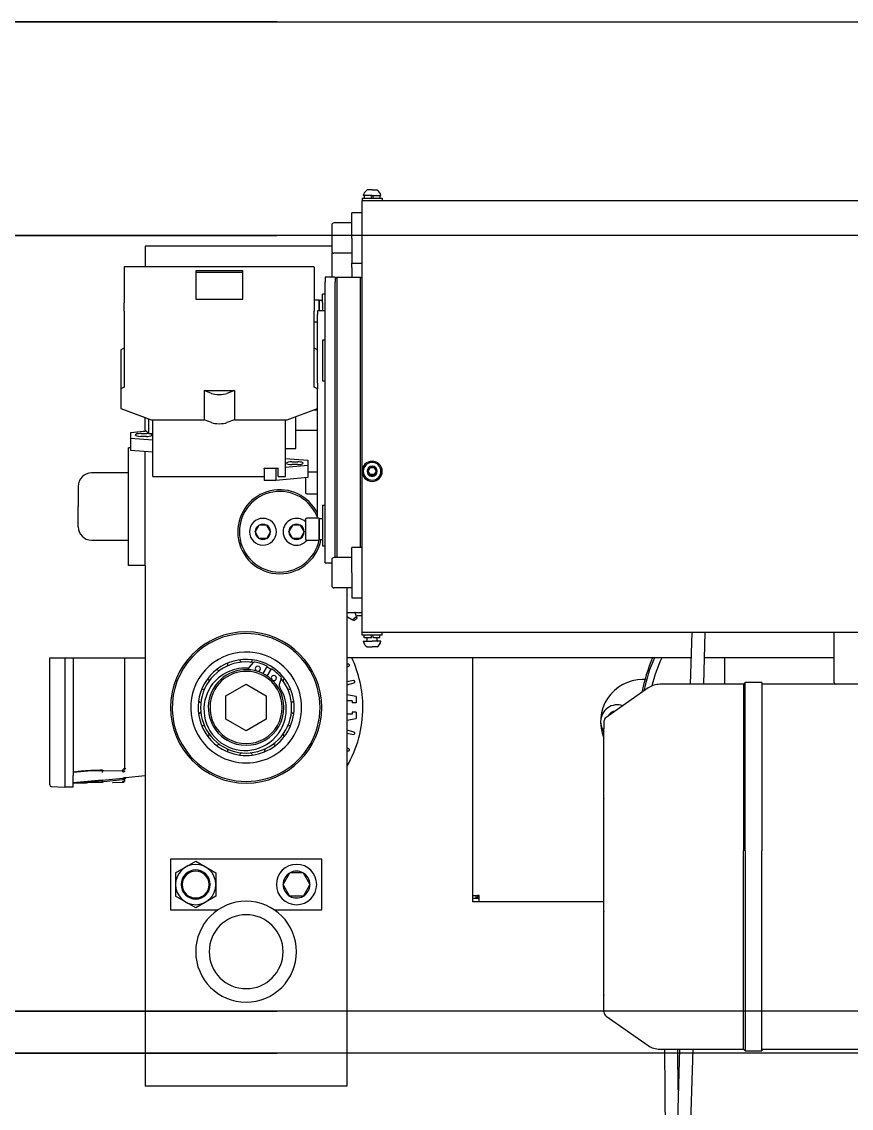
# Model space of a CAD drawing. Extents: x 220580 to 2027826, y -309201 to 71987.
# Drawn here: x 1070960 to 1071736, y -213041 to -212025 of the extents above; entities that cross this region are included whole.
import ezdxf

# ---------------------------------------------------------------- set-up
doc = ezdxf.new("R2010")
doc.units = 0
doc.linetypes.add('DASH', pattern=[0.35, 0.25, -0.1])
for name, color, linetype in [('A-LIN-V', 9, 'Continuous'), ('EWHS5T6M-1', 7, 'Continuous'), ('EWHS5T6M-3', 7, 'Continuous'), ('FHSGH10105-主梁-04', 7, 'Continuous'), ('FHSGH10105-主梁-06', 7, 'Continuous'), ('零件1^葫芦小车', 7, 'Continuous')]:
    doc.layers.add(name, color=color, linetype=linetype)

# ---------------------------------------------------------------- blocks, each defined once
blk = doc.blocks.new('G$C20E3758E')
at = {"color": 3}
for p, q in [((541, 2978.13), (597.9, 2978.13)), ((964.86, 2745.13), (964.86, 2744.13))]:
    blk.add_line(p, q, dxfattribs=at)
at = {"color": 6, "linetype": 'DASH'}
blk.add_lwpolyline([(-1105.4, 3356.73), (4404.95, 3356.73), (4404.95, 1700.76)], dxfattribs=at)
at = {"layer": 'EWHS5T6M-1', "color": 3, "linetype": 'Continuous'}
for p, q in [((541, 2908.03), (541, 2978.13)), ((541, 2908.03), (541, 2978.13)), ((550, 2978.13), (550, 2908.03)), ((555, 2978.13), (555, 2908.03)), ((585.5, 2978.13), (585.5, 2912.06)), ((597.9, 2978.13), (597.9, 2723.15)), ((717.88, 2978.13), (717.88, 2723.15)), ((792.88, 2836.62), (792.88, 2978.13)), ((792.88, 2832.88), (792.88, 2978.13)), ((942.86, 2962.31), (942.86, 2978.13)), ((718.47, 2974.38), (717.88, 2974.15)), ((717.88, 2972.59), (719.01, 2973.08)), ((645.89, 2955.45), (657.89, 2962.38)), ((657.89, 2962.38), (669.89, 2955.45)), ((721.77, 2964.58), (717.88, 2963.76)), ((717.88, 2962.09), (722.1, 2963.22)), ((895.21, 2965.13), (893.87, 2965.13)), ((723.43, 2955.05), (717.88, 2956.03)), ((645.89, 2941.6), (645.89, 2955.45)), ((669.89, 2955.45), (669.89, 2941.6)), ((720.93, 2952.55), (717.88, 2952.55)), ((720.93, 2952.55), (720.93, 2951.28)), ((723.43, 2951.28), (720.93, 2951.28)), ((723.43, 2955.05), (723.43, 2951.28)), ((720.93, 2944.5), (717.88, 2944.5)), ((723.43, 2945.78), (720.93, 2945.78)), ((720.93, 2945.78), (720.93, 2944.5)), ((723.43, 2945.78), (723.43, 2942)), ((657.89, 2934.67), (645.89, 2941.6)), ((669.89, 2941.6), (657.89, 2934.67)), ((717.88, 2941.02), (723.43, 2942)), ((722.1, 2933.83), (717.88, 2934.96)), ((717.88, 2933.3), (721.77, 2932.47)), ((719.01, 2923.97), (717.88, 2924.47)), ((717.88, 2922.9), (718.47, 2922.68)), ((573.06, 2910.86), (572.33, 2910.85)), ((573.06, 2910.86), (584.51, 2911.06)), ((585.5, 2912.06), (585.01, 2912.06)), ((717.88, 2913.46), (717.88, 2723.15)), ((541, 2902.45), (541, 2908.03)), ((541, 2902.45), (541, 2908.03)), ((550, 2908.03), (550, 2901.03)), ((555, 2901.12), (555, 2908.03)), ((555, 2903.63), (572.25, 2905.29)), ((572.25, 2905.29), (555, 2903.63)), ((555, 2903.63), (572.25, 2905.29)), ((572.25, 2905.29), (555, 2903.63)), ((572.33, 2904.33), (555, 2903.58)), ((572.25, 2905.28), (584.43, 2906.49)), ((572.25, 2905.28), (584.43, 2906.49)), ((572.33, 2904.33), (573.06, 2904.36)), ((584.51, 2905.51), (573.06, 2904.36)), ((578.47, 2903.96), (584.51, 2904.06)), ((584.51, 2904.06), (585.01, 2904.07)), ((585.01, 2904.07), (584.51, 2904.06)), ((585.01, 2904.07), (585.01, 2904.07)), ((585.5, 2905.66), (585.5, 2904.57)), ((597.9, 2907.76), (586.01, 2906.61)), ((597.9, 2907.76), (586.01, 2906.61)), ((586.01, 2906.61), (586.4, 2906.65)), ((586.01, 2906.61), (586.4, 2906.65)), ((586.4, 2906.65), (586.4, 2906.65)), ((586.4, 2906.65), (586.4, 2906.65)), ((541.95, 2901.45), (550, 2901.03)), ((541.95, 2901.45), (550, 2901.03)), ((541.95, 2901.45), (550, 2901.03)), ((541.95, 2901.45), (550, 2901.03)), ((555, 2901.12), (550, 2901.03)), ((555, 2901.12), (550, 2901.03)), ((555, 2901.12), (550, 2901.03)), ((555, 2901.12), (550, 2901.03)), ((550, 2901.03), (550, 2901.03)), ((550, 2901.03), (550, 2901.03)), ((572.32, 2903.85), (555, 2903.55)), ((555, 2903.55), (562.83, 2903.69)), ((555, 2901.12), (555, 2903.63)), ((555, 2901.12), (555, 2901.12)), ((555, 2901.12), (555, 2901.12)), ((578.4, 2903.96), (580.55, 2904)), ((578.56, 2903.96), (580.55, 2904)), ((792.88, 2836.62), (795.61, 2836.62)), ((792.88, 2834.88), (792.88, 2836.62)), ((794.88, 2834.88), (792.88, 2834.88)), ((792.88, 2832.88), (792.88, 2834.88)), ((796.61, 2834.88), (792.88, 2834.88)), ((794.88, 2834.88), (794.88, 2836.62)), ((796.61, 2836.62), (795.61, 2836.62)), ((795.61, 2835.62), (796.61, 2836.62)), ((795.62, 2835.62), (796.61, 2836.62)), ((796.61, 2835.62), (796.61, 2836.62)), ((796.61, 2832.88), (796.61, 2835.62)), ((796.61, 2832.88), (792.88, 2832.88)), ((870.87, 2832.88), (792.88, 2832.88)), ((870.87, 2832.88), (796.61, 2832.88))]:
    blk.add_line(p, q, dxfattribs=at)
for centre, radius, start, end in [((657.89, 2948.53), 69.49, 0, 25.21235), ((657.89, 2948.53), 69.49, 0, 25.21235), ((986.86, 2940.13), 94.99, 156.42182, 169.44094), ((986.86, 2940.13), 93.99, 156.15553, 168.81591), ((986.86, 2940.13), 89.99, 155.02503, 166.35263), ((718.72, 2973.72), 0.7, 294, 111), ((721.91, 2963.9), 0.7, 285, 102), ((893.87, 2940.13), 25, 90, 203.07392), ((878.87, 2940.13), 10, 71.02327, 180), ((657.89, 2948.53), 69.49, 329.69021, 0), ((657.89, 2948.53), 69.49, 329.69021, 0), ((878.87, 2940.13), 6.5, 99.79507, 150.20493), ((878.87, 2940.13), 6, 113.57639, 136.42361), ((878.87, 2940.13), 10, 180, 216.86989), ((721.91, 2933.16), 0.7, 258, 75), ((718.72, 2923.33), 0.7, 249, 66), ((570.37, 2806.15), 104.71, 88.93163, 98.43272), ((584.39, 2912.45), 2.26, 270.83121, 315.62562), ((584.5, 2912.06), 1, 271, 360), ((577.48, 2911.31), 7.04, 357.96648, 2.03352), ((584.5, 2912.07), 1, 271.12833, 323.27765), ((584.5, 2912.06), 1, 323.40598, 0), ((585.95, 1996.97), 915.09, 89.97169, 90.02829), ((584.9, 2905.8), 12.66, 182.29185, 186.63586), ((586.55, 2888.88), 17.74, 91.7594, 96.8764), ((586.55, 2888.88), 17.74, 91.7594, 96.8764), ((603.2, 2907.66), 18.81, 183.55295, 186.55748), ((585.82, 2898.79), 6.84, 94.37584, 101.01436), ((577.35, 2904.31), 7.17, 358.00157, 1.99843), ((585, 2904.57), 0.499, 270.847, 0.15299), ((585, 2904.57), 0.499, 270.85709, 0.14291), ((586.5, 2905.66), 1, 95.50662, 179.99331), ((586.5, 2905.66), 1, 95.5, 180), ((542, 2902.45), 1, 180, 267), ((542, 2902.45), 1, 180, 267), ((542, 2902.45), 1, 180, 267), ((542, 2902.45), 1, 180, 267), ((627.89, 2843.14), 8, 0, 180), ((627.89, 2843.14), 8, 180, 0), ((657.89, 2803.15), 30, 90, 270), ((657.89, 2803.15), 30, 270, 90), ((657.89, 2803.15), 22, 90, 270), ((657.89, 2803.15), 22, 270, 90)]:
    blk.add_arc(centre, radius, start, end, dxfattribs=at)
for points, degree, knots in [([(555, 2910.03), (555.25, 2910.09), (555.56, 2910.16), (557.03, 2910.45), (559.66, 2910.7), (562.29, 2910.95), (565.71, 2911.12), (568.88, 2911.28), (572.32, 2911.35)], 2, [0.1931582, 0.1931582, 0.1931582, 0.25, 0.25, 0.5, 0.5, 0.75, 0.75, 1, 1, 1]), ([(572.33, 2910.85), (572.3, 2910.84), (572.28, 2910.72), (572.25, 2910.36), (572.25, 2910.1), (572.25, 2909.85)], 3, [0, 0, 0, 0, 0.5, 0.5, 1, 1, 1, 1]), ([(584.43, 2910.19), (584.43, 2910.43), (584.44, 2910.65), (584.47, 2910.97), (584.49, 2911.06), (584.51, 2911.06)], 3, [0, 0, 0, 0, 0.5, 0.5, 1, 1, 1, 1]), ([(584.51, 2904.56), (584.77, 2904.57), (585.03, 2904.57), (585.39, 2904.57), (585.5, 2904.57), (585.5, 2904.57)], 3, [0, 0, 0, 0, 0.5, 0.5, 1, 1, 1, 1]), ([(585.3, 2905.62), (585.29, 2905.84), (585.35, 2906.1), (585.62, 2906.49), (585.83, 2906.6), (586.01, 2906.61)], 3, [0, 0, 0, 0, 0.497, 0.497, 1, 1, 1, 1]), ([(794.88, 2834.89), (794.88, 2835.01), (794.96, 2835.13), (795.23, 2835.37), (795.42, 2835.5), (795.61, 2835.62)], 3, [0, 0, 0, 0, 0.5, 0.5, 1, 1, 1, 1]), ([(795.62, 2835.62), (795.49, 2835.42), (795.37, 2835.23), (795.13, 2834.96), (795.01, 2834.88), (794.88, 2834.88)], 3, [0, 0, 0, 0, 0.5, 0.5, 1, 1, 1, 1])]:
    blk.add_open_spline(points, degree=degree, knots=knots, dxfattribs=at)
at = {"layer": 'EWHS5T6M-3', "color": 3, "linetype": 'Continuous'}
for p, q in [((732.88, 3256.6), (729.88, 3256.6)), ((730.57, 3256.6), (730.57, 3256.6)), ((732.88, 3256.6), (735.88, 3256.6)), ((726.88, 3251.7), (738.88, 3251.7)), ((726.88, 3251.7), (726.88, 3250.1)), ((726.88, 3223.6), (726.88, 3250.1)), ((1308.83, 3250.1), (726.88, 3250.1)), ((726.88, 3242.94), (726.88, 3250.1)), ((1308.83, 3250.1), (726.88, 3250.1)), ((732.88, 3253.3), (727.63, 3253.3)), ((728.23, 3253.3), (728.23, 3251.7)), ((732.68, 3251.7), (732.25, 3253.3)), ((732.88, 3253.3), (738.13, 3253.3)), ((733.08, 3253.3), (733.51, 3251.7)), ((737.53, 3253.3), (737.53, 3251.7)), ((738.88, 3251.7), (738.88, 3250.1)), ((720.88, 3227.94), (720.88, 3242.94)), ((726.88, 3242.94), (720.88, 3242.94)), ((720.88, 3236.94), (720.88, 3242.94)), ((726.88, 3242.94), (720.88, 3242.94)), ((708.89, 3235.74), (708.89, 3220.14)), ((708.89, 3235.74), (708.89, 3223.1)), ((720.88, 3236.94), (710.08, 3236.94)), ((720.88, 3236.94), (710.08, 3236.94)), ((720.88, 3227.94), (720.88, 3212.94)), ((597.9, 3223.1), (597.9, 3210.76)), ((605.9, 3223.1), (597.9, 3223.1)), ((597.9, 3223.1), (597.9, 3210.76)), ((605.9, 3223.1), (597.9, 3223.1)), ((708.89, 3223.1), (605.9, 3223.1)), ((708.89, 3223.1), (605.9, 3223.1)), ((726.88, 3019.63), (726.88, 3223.6)), ((708.89, 3218.31), (708.89, 3204.61)), ((720.88, 3218.94), (710.08, 3218.94)), ((585.4, 3210.76), (585.4, 3210.62)), ((698.39, 3210.76), (585.4, 3210.76)), ((585.4, 3210.76), (585.4, 3210.62)), ((597.9, 3210.76), (585.4, 3210.76)), ((585.4, 3210.62), (585.4, 3189.4)), ((585.4, 3210.62), (585.4, 3189.4)), ((627.89, 3208.42), (627.89, 3191.6)), ((655.89, 3208.42), (627.89, 3208.42)), ((655.89, 3191.6), (655.89, 3208.42)), ((698.39, 3210.62), (698.39, 3210.76)), ((698.39, 3210.62), (698.39, 3189.4)), ((720.88, 3212.94), (726.88, 3212.94)), ((720.88, 3210.51), (720.88, 3212.94)), ((720.88, 3210.51), (720.88, 3204.61)), ((655.89, 3207.45), (627.89, 3207.45)), ((704.89, 3204.61), (704.89, 3201.71)), ((710.88, 3204.61), (704.89, 3204.61)), ((704.89, 3162.11), (704.89, 3201.71)), ((710.88, 3204.61), (710.88, 3201.71)), ((710.88, 3203.61), (711.88, 3204.61)), ((710.88, 3037.72), (710.88, 3201.71)), ((711.88, 3204.61), (711.88, 3037.72)), ((711.88, 3204.61), (725.88, 3204.61)), ((725.88, 3043.72), (725.88, 3204.61)), ((726.88, 3203.61), (725.88, 3204.61)), ((585.4, 3184.5), (585.4, 3189.4)), ((585.4, 3184.5), (585.4, 3189.4)), ((627.89, 3191.6), (655.89, 3191.6)), ((701.29, 3191.06), (698.39, 3191.06)), ((698.39, 3189.4), (698.39, 3184.5)), ((701.29, 3190.84), (701.29, 3191.06)), ((701.29, 3190.84), (701.29, 3184.61)), ((703.39, 3190.71), (701.29, 3190.71)), ((701.29, 3184.61), (701.29, 3190.5)), ((703.39, 3189.56), (703.39, 3194.56)), ((704.89, 3194.56), (703.39, 3194.56)), ((703.39, 3189.56), (703.39, 3184.61)), ((585.4, 3184.5), (585.4, 3139.11)), ((585.4, 3184.5), (585.4, 3162.4)), ((698.39, 3139.11), (698.39, 3184.5)), ((700.39, 3184.61), (700.39, 3182.39)), ((704.89, 3184.61), (700.39, 3184.61)), ((700.39, 3141.52), (700.39, 3182.39)), ((698.39, 3178.06), (700.39, 3178.06)), ((703.39, 3167.11), (703.39, 3148.45)), ((704.89, 3167.11), (703.39, 3167.11)), ((585.4, 3162.4), (583.4, 3161.43)), ((585.4, 3162.4), (583.4, 3161.43)), ((583.4, 3161.43), (583.4, 3138.14)), ((583.4, 3161.43), (583.4, 3138.14)), ((700.39, 3161.43), (698.39, 3162.4)), ((704.89, 3046.01), (704.89, 3162.11)), ((703.39, 3148.45), (703.39, 3143.07)), ((585.4, 3139.11), (583.4, 3138.14)), ((583.4, 3138.14), (583.4, 3126.55)), ((583.4, 3138.14), (583.4, 3126.55)), ((632.9, 3137.18), (650.89, 3137.18)), ((637.33, 3135.47), (632.9, 3137.18)), ((632.9, 3137.18), (632.9, 3119.79)), ((650.89, 3137.18), (646.45, 3135.47)), ((650.89, 3137.18), (650.89, 3119.79)), ((700.39, 3138.14), (698.39, 3139.11)), ((700.39, 3141.52), (700.39, 3138.14)), ((700.39, 3126.55), (700.39, 3138.14)), ((703.39, 3143.07), (704.89, 3143.07)), ((583.4, 3126.55), (601.4, 3119.79)), ((583.4, 3126.55), (597.9, 3121.11)), ((682.39, 3119.79), (700.39, 3126.55)), ((700.39, 3125.61), (697.89, 3125.61)), ((700.39, 3061.31), (700.39, 3126.55)), ((597.9, 3113.62), (597.9, 3121.11)), ((597.9, 3113.62), (597.9, 3121.11)), ((599.9, 3111.62), (599.9, 3120.35)), ((601.4, 3119.79), (632.9, 3119.79)), ((602.4, 3086.12), (602.4, 3119.79)), ((637.33, 3118.09), (632.9, 3119.79)), ((650.89, 3119.79), (646.45, 3118.09)), ((650.89, 3119.79), (682.39, 3119.79)), ((681.39, 3086.12), (681.39, 3119.79)), ((687.39, 3102.62), (687.39, 3121.46)), ((598.58, 3112.94), (589.17, 3112.04)), ((597.9, 3112.87), (589.17, 3112.04)), ((589.17, 3112.04), (589.17, 3108.93)), ((589.17, 3112.04), (589.17, 3108.93)), ((595.17, 3111.58), (598.66, 3111.58)), ((597.9, 3113.62), (597.9, 3112.87)), ((597.9, 3113.62), (599.9, 3111.62)), ((597.9, 3113.62), (597.9, 3112.87)), ((599.9, 3111.62), (602.4, 3111.62)), ((687.39, 3113.62), (700.39, 3113.62)), ((589.17, 3108.93), (589.17, 3101.69)), ((589.17, 3108.93), (602.4, 3107.92)), ((589.17, 3108.93), (589.17, 3103.12)), ((598.65, 3109.9), (595.15, 3109.9)), ((587.9, 3033.12), (587.9, 3103.12)), ((589.17, 3103.12), (587.9, 3103.12)), ((587.9, 3088.12), (587.9, 3103.12)), ((589.17, 3103.12), (587.9, 3103.12)), ((589.17, 3101.69), (602.4, 3100.68)), ((597.9, 3033.12), (597.9, 3101.02)), ((681.39, 3102.62), (687.39, 3102.62)), ((681.39, 3096.74), (694.66, 3095.73)), ((694.66, 3092.63), (681.39, 3091.36)), ((688.64, 3093.08), (685.14, 3093.08)), ((685.16, 3094.76), (688.66, 3094.76)), ((694.66, 3095.73), (694.66, 3092.63)), ((694.66, 3092.63), (694.66, 3085.38)), ((587.9, 3088.12), (565.9, 3088.12)), ((587.9, 3088.12), (565.9, 3088.12)), ((602.4, 3086.12), (668.66, 3086.12)), ((668.66, 3090.82), (668.66, 3090.94)), ((668.66, 3090.94), (677.01, 3090.94)), ((668.66, 3090.82), (668.66, 3083.57)), ((675.66, 3090.82), (668.66, 3090.82)), ((677.01, 3090.94), (675.66, 3090.82)), ((675.66, 3090.82), (675.66, 3083.57)), ((694.66, 3085.38), (675.66, 3083.57)), ((677.01, 3086.12), (677.01, 3090.94)), ((677.01, 3086.12), (681.39, 3086.12)), ((693.29, 3085.25), (693.29, 3076.42)), ((700.39, 3088.62), (694.66, 3088.62)), ((730.57, 3089.12), (731.73, 3091.12)), ((731.73, 3087.12), (730.57, 3089.12)), ((734.04, 3091.12), (731.73, 3091.12)), ((734.04, 3087.12), (731.73, 3087.12)), ((734.04, 3091.12), (735.19, 3089.12)), ((735.19, 3089.12), (734.04, 3087.12)), ((557.9, 3080.12), (557.9, 3068.12)), ((557.9, 3080.12), (557.9, 3068.12)), ((675.66, 3083.57), (668.66, 3083.57)), ((694.09, 3075.62), (700.39, 3075.62)), ((557.9, 3056.12), (557.9, 3068.12)), ((557.9, 3056.12), (557.9, 3068.12)), ((703.39, 3069), (704.89, 3069)), ((703.39, 3069), (703.39, 3059.67)), ((693.29, 3060.18), (693.29, 3060.37)), ((693.29, 3060.18), (693.29, 3048.97)), ((701.29, 3061.17), (694.09, 3061.17)), ((701.29, 3060.95), (701.29, 3061.17)), ((701.29, 3060.95), (701.29, 3048.17)), ((703.39, 3060.82), (701.29, 3060.82)), ((701.29, 3048.52), (701.29, 3060.61)), ((703.39, 3059.67), (703.39, 3044.67)), ((663.27, 3053.12), (663.32, 3053.2)), ((663.32, 3053.04), (663.27, 3053.12)), ((665.54, 3057.04), (663.32, 3053.2)), ((663.32, 3053.04), (665.54, 3049.2)), ((665.54, 3057.04), (665.58, 3057.12)), ((665.58, 3057.12), (665.67, 3057.12)), ((670.11, 3057.12), (665.67, 3057.12)), ((670.11, 3057.12), (670.2, 3057.12)), ((670.2, 3057.12), (670.24, 3057.04)), ((672.46, 3053.2), (670.24, 3057.04)), ((670.24, 3049.2), (672.46, 3053.04)), ((672.46, 3053.2), (672.51, 3053.12)), ((672.51, 3053.12), (672.46, 3053.04)), ((683.27, 3053.12), (683.31, 3053.2)), ((683.31, 3053.04), (683.27, 3053.12)), ((685.53, 3057.04), (683.31, 3053.2)), ((683.31, 3053.04), (685.53, 3049.2)), ((685.53, 3057.04), (685.58, 3057.12)), ((685.58, 3057.12), (685.67, 3057.12)), ((690.11, 3057.12), (685.67, 3057.12)), ((690.11, 3057.12), (690.2, 3057.12)), ((690.2, 3057.12), (690.24, 3057.04)), ((692.46, 3053.2), (690.24, 3057.04)), ((690.24, 3049.2), (692.46, 3053.04)), ((692.46, 3053.2), (692.51, 3053.12)), ((692.51, 3053.12), (692.46, 3053.04)), ((565.9, 3048.12), (587.9, 3048.12)), ((565.9, 3048.12), (587.9, 3048.12)), ((587.9, 3033.12), (587.9, 3048.12)), ((665.58, 3049.12), (665.54, 3049.2)), ((665.67, 3049.12), (665.58, 3049.12)), ((670.2, 3049.12), (670.11, 3049.12)), ((670.24, 3049.2), (670.2, 3049.12)), ((685.58, 3049.12), (685.53, 3049.2)), ((685.67, 3049.12), (685.58, 3049.12)), ((690.2, 3049.12), (690.11, 3049.12)), ((690.24, 3049.2), (690.2, 3049.12)), ((694.09, 3048.17), (701.29, 3048.17)), ((701.29, 3048.52), (703.39, 3048.52)), ((703.39, 3044.67), (704.89, 3044.67)), ((704.89, 3034.62), (704.89, 3046.01)), ((720.88, 3028.72), (720.88, 3043.72)), ((726.88, 3043.72), (720.88, 3043.72)), ((704.89, 3034.62), (708.89, 3034.62)), ((708.89, 3036.52), (708.89, 3020.92)), ((720.88, 3037.72), (710.08, 3037.72)), ((597.9, 3033.12), (587.9, 3033.12)), ((597.9, 3033.12), (587.9, 3033.12)), ((597.9, 3033.12), (597.9, 2723.15)), ((597.9, 3033.12), (597.9, 2978.13)), ((720.88, 3028.72), (720.88, 3013.72)), ((720.88, 3019.72), (710.08, 3019.72)), ((717.88, 3019.72), (717.88, 3005.13)), ((726.88, 2993.13), (726.88, 3019.63)), ((720.88, 3013.72), (726.88, 3013.72)), ((717.88, 3005.13), (717.88, 2723.15)), ((717.88, 3005.13), (726.88, 3005.13)), ((723.88, 3001.7), (723.56, 3002.76)), ((721.24, 3000.74), (722.24, 3000.28)), ((1308.83, 2993.13), (726.88, 2993.13)), ((726.88, 2991.53), (726.88, 2993.13)), ((738.88, 2991.53), (726.88, 2991.53)), ((728.23, 2989.93), (728.23, 2991.53)), ((732.68, 2989.93), (728.23, 2989.93)), ((729.88, 2988.18), (729.88, 2989.93)), ((732.68, 2989.93), (732.25, 2991.53)), ((733.08, 2991.53), (733.51, 2989.93)), ((737.53, 2989.93), (733.51, 2989.93)), ((735.88, 2988.18), (735.88, 2989.93)), ((737.53, 2989.93), (737.53, 2991.53)), ((738.88, 2991.53), (738.88, 2993.13)), ((1007.86, 2963.18), (1007.86, 2993.13)), ((727.63, 2987.93), (732.88, 2987.93)), ((729.88, 2984.63), (732.88, 2984.63)), ((730.57, 2984.63), (730.57, 2984.63)), ((738.13, 2987.93), (732.88, 2987.93)), ((735.88, 2984.63), (732.88, 2984.63)), ((659.97, 2972.43), (662.38, 2975.3)), ((670.32, 2973.05), (667.82, 2968.72)), ((670.41, 2967.22), (672.92, 2971.56)), ((678.83, 2965.8), (677.55, 2962.28)), ((953.86, 2962.31), (904.07, 2962.31)), ((954.86, 2963.31), (953.86, 2962.31)), ((953.86, 2962.31), (953.86, 2863.18)), ((954.86, 2863.27), (954.86, 2963.31)), ((964.86, 2963.31), (954.86, 2963.31)), ((964.86, 2963.31), (964.86, 2863.27)), ((1051.35, 2962.31), (964.86, 2962.31)), ((1007.86, 2963.18), (1008.82, 2962.31)), ((897.19, 2960.14), (872.15, 2942.61)), ((870.87, 2940.15), (870.87, 2935.97)), ((870.87, 2935.9), (870.87, 2935.97)), ((870.87, 2894.34), (870.87, 2935.9)), ((717.88, 2913.46), (717.88, 2723.15)), ((597.9, 2907.76), (597.9, 2723.15)), ((870.87, 2894.34), (870.87, 2894.16)), ((870.87, 2861.25), (870.87, 2894.16)), ((870.87, 2827.15), (870.87, 2861.25)), ((953.86, 2745.13), (953.86, 2863.18)), ((954.86, 2863.27), (954.86, 2744.13)), ((964.86, 2744.13), (964.86, 2863.27)), ((702.89, 2858.14), (612.89, 2858.14)), ((612.89, 2858.14), (612.89, 2828.14)), ((615.89, 2850.07), (627.89, 2857)), ((627.89, 2857), (639.89, 2850.07)), ((702.89, 2828.14), (702.89, 2858.14)), ((639.89, 2850.07), (639.89, 2836.22)), ((683.76, 2850), (679.89, 2843.29)), ((683.76, 2850), (683.85, 2850.14)), ((683.85, 2850.14), (684.01, 2850.14)), ((691.76, 2850.14), (684.01, 2850.14)), ((691.76, 2850.14), (691.93, 2850.14)), ((691.93, 2850.14), (692.01, 2850)), ((695.88, 2843.29), (692.01, 2850)), ((679.81, 2843.14), (679.89, 2843.29)), ((679.89, 2843), (679.81, 2843.14)), ((679.89, 2843), (683.76, 2836.29)), ((692.01, 2836.29), (695.88, 2843)), ((695.88, 2843.29), (695.97, 2843.14)), ((695.97, 2843.14), (695.88, 2843)), ((627.89, 2829.29), (615.89, 2836.22)), ((639.89, 2836.22), (627.89, 2829.29)), ((683.85, 2836.14), (683.76, 2836.29)), ((684.01, 2836.14), (683.85, 2836.14)), ((691.93, 2836.14), (691.76, 2836.14)), ((692.01, 2836.29), (691.93, 2836.14)), ((612.89, 2828.14), (641.31, 2828.14)), ((674.47, 2828.14), (702.89, 2828.14)), ((870.87, 2827.15), (870.87, 2832.88)), ((870.87, 2777.43), (870.87, 2826.96)), ((870.87, 2777.43), (870.87, 2826.96)), ((870.87, 2767.29), (870.87, 2777.34)), ((870.87, 2767.29), (870.87, 2777.34)), ((872.15, 2764.83), (897.19, 2747.3)), ((872.15, 2764.83), (897.19, 2747.3)), ((904.07, 2745.13), (953.86, 2745.13)), ((904.07, 2745.13), (953.86, 2745.13)), ((953.86, 2745.13), (954.86, 2744.13)), ((953.86, 2745.13), (954.86, 2744.13)), ((954.86, 2744.13), (964.86, 2744.13)), ((954.86, 2744.13), (964.86, 2744.13)), ((964.86, 2745.13), (1051.35, 2745.13)), ((964.86, 2745.13), (1051.35, 2745.13)), ((605.9, 2723.15), (597.9, 2723.15)), ((717.88, 2723.15), (597.9, 2723.15)), ((709.88, 2723.15), (605.9, 2723.15)), ((717.88, 2723.15), (709.88, 2723.15))]:
    blk.add_line(p, q, dxfattribs=at)
for centre, radius, start, end in [((732.88, 3252.14), 5.38, 123.91171, 167.51453), ((732.88, 3252.14), 5.38, 12.48547, 56.08829), ((710.08, 3235.74), 1.2, 90, 180), ((710.08, 3235.74), 1.2, 90, 180), ((710.08, 3220.14), 1.2, 180, 270), ((710.08, 3218.31), 1.2, 130.27251, 180), ((732.88, 3089.12), 6, 0, 180), ((732.88, 3089.12), 5.25, 0, 180), ((732.88, 3089.12), 3, 0, 180), ((565.9, 3080.12), 8, 90, 180), ((565.9, 3080.12), 8, 90, 180), ((732.88, 3089.12), 6, 180, 360), ((732.88, 3089.12), 5.25, 180, 0), ((732.88, 3089.12), 3, 180, 360), ((732.88, 3089.12), 2.31, 120, 180), ((732.88, 3089.12), 2.31, 180, 240), ((732.88, 3089.12), 2.31, 60, 120), ((732.88, 3089.12), 2.31, 240, 300), ((732.88, 3089.12), 2.31, 0, 60), ((732.88, 3089.12), 2.31, 300, 0), ((677.89, 3053.12), 25, 25.84193, 180), ((677.89, 3053.12), 24, 19.59305, 180), ((694.09, 3076.42), 0.8, 180, 270), ((667.89, 3053.12), 8, 0, 180), ((687.89, 3053.12), 8, 47.54585, 180), ((694.09, 3060.37), 0.8, 90, 180), ((565.9, 3056.12), 8, 180, 270), ((565.9, 3056.12), 8, 180, 270), ((677.89, 3053.12), 25, 180, 349.16261), ((677.89, 3053.12), 24, 180, 348.9453), ((667.89, 3053.12), 8, 180, 0), ((667.89, 3053.12), 4.57, 120.96424, 179.03576), ((667.89, 3053.12), 4.57, 180.96424, 239.03576), ((667.89, 3053.12), 4.57, 60.96424, 119.03576), ((667.89, 3053.12), 4.57, 0.96424, 59.03576), ((667.89, 3053.12), 4.57, 300.96424, 359.03576), ((687.89, 3053.12), 8, 180, 321.75772), ((687.89, 3053.12), 4.57, 120.96424, 179.03576), ((687.89, 3053.12), 4.57, 180.96424, 239.03576), ((687.89, 3053.12), 4.57, 60.96424, 119.03576), ((687.89, 3053.12), 4.57, 0.96424, 59.03576), ((687.89, 3053.12), 4.57, 300.96424, 359.03576), ((667.89, 3053.12), 4.57, 240.96424, 299.03576), ((667.89, 1530.12), 1519, 89.91625, 90.08375), ((687.89, 3053.12), 4.57, 240.96424, 299.03576), ((687.89, 1530.12), 1519, 89.91625, 90.08375), ((694.09, 3048.97), 0.8, 180, 270), ((710.08, 3036.52), 1.2, 90, 180), ((710.08, 3020.92), 1.2, 180, 270), ((677.89, 3053.12), 67.99, 309.61239, 312.20579), ((677.89, 3053.12), 68.99, 310.00445, 311.81373), ((657.89, 2948.53), 45, 0, 180), ((657.89, 2948.53), 44, 30, 210), ((729.63, 2988.18), 0.25, 270, 0), ((736.13, 2988.18), 0.25, 180, 270), ((732.88, 2989.09), 5.38, 192.48547, 236.08829), ((732.88, 2989.09), 5.38, 303.91171, 347.51453), ((657.89, 2948.53), 33, 30, 210), ((657.89, 2948.53), 28.58, 60, 240), ((657.89, 2948.53), 27.1, 80.54316, 240), ((657.89, 2979.1), 4.5, 210.09403, 233.31464), ((657.89, 2979.1), 4.5, 306.68536, 329.90597), ((662.91, 2974.85), 0.7, 79.19323, 140), ((657.89, 2948.53), 27.5, 63.12678, 79.19323), ((657.89, 2948.53), 44, 210, 30), ((657.89, 2948.53), 22.5, 60, 240), ((657.27, 2947.44), 24.5, 86.56456, 150), ((657.89, 2948.53), 21.5, 60, 240), ((642.6, 2975), 4.5, 240.09403, 263.31464), ((657.89, 2948.53), 28.58, 240, 60), ((642.6, 2975), 4.5, 336.68536, 0), ((658.82, 2973.4), 1.5, 266.56456, 320), ((664.86, 2971.6), 1.5, 150, 330), ((664.86, 2971.6), 1.5, 330, 150), ((657.89, 2948.53), 27.1, 60, 63.17297), ((657.89, 2948.53), 27.1, 56.82703, 60), ((657.89, 2948.53), 27.5, 40.80677, 56.87322), ((657.89, 2948.53), 33, 210, 30), ((631.41, 2963.81), 4.5, 6.68536, 29.90597), ((657.89, 2948.53), 27.1, 240, 40.21104), ((657.89, 2948.53), 22.5, 240, 60), ((657.89, 2948.53), 21.5, 240, 60), ((674.38, 2966.1), 1.5, 150, 330), ((674.38, 2966.1), 1.5, 330, 150), ((678.96, 2961.77), 1.5, 160, 213.43544), ((678.17, 2966.04), 0.7, 340, 40.80677), ((684.37, 2963.81), 4.5, 150.09403, 173.31464), ((904.07, 2950.31), 12, 90, 125), ((631.41, 2963.81), 4.5, 270.09403, 293.31464), ((657.27, 2947.44), 24.5, 150, 330), ((657.27, 2947.44), 24.5, 330, 33.43544), ((684.37, 2963.81), 4.5, 246.68536, 269.90597), ((627.32, 2948.53), 4.5, 36.68536, 59.90597), ((688.46, 2948.53), 4.5, 120.09403, 143.31464), ((657.89, 2948.53), 45, 180, 360), ((627.32, 2948.53), 4.5, 300.09403, 323.31464), ((688.46, 2948.53), 4.5, 216.68536, 239.90597), ((631.41, 2933.24), 4.5, 66.68536, 89.90597), ((684.37, 2933.24), 4.5, 90.09403, 113.31464), ((873.87, 2940.15), 3, 125, 180), ((631.41, 2933.24), 4.5, 330.09403, 353.31464), ((684.37, 2933.24), 4.5, 186.68536, 209.90597), ((874.38, 2935.9), 3.51, 178.70502, 180.00005), ((642.6, 2922.05), 4.5, 96.68536, 119.90597), ((642.6, 2922.05), 4.5, 0, 23.31464), ((673.18, 2922.05), 4.5, 156.68536, 179.90597), ((673.18, 2922.05), 4.5, 60.09403, 83.31464), ((657.89, 2917.96), 4.5, 126.68536, 149.90597), ((657.89, 2917.96), 4.5, 30.09403, 53.31464), ((890.38, 2894.16), 19.51, 179.45038, 180.00076), ((627.89, 2843.14), 11.99, 90, 270), ((627.89, 2843.14), 11.99, 270, 90), ((687.89, 2843.14), 12, 0, 180), ((2770.81, 2843.14), 2154.92, 179.81581, 180.18419), ((627.89, 2843.14), 8.65, 90, 270), ((627.89, 2843.14), 8.65, 270, 90), ((687.89, 2843.14), 8, 121.04498, 178.95502), ((687.89, 2843.14), 8, 61.04498, 118.95502), ((687.89, 2843.14), 8, 1.04498, 58.95502), ((687.89, 2843.14), 12, 180, 0), ((687.89, 2843.14), 8, 181.04498, 238.95502), ((687.89, 2843.14), 8, 301.04498, 358.95502), ((687.89, -832.47), 3668.61, 89.93952, 90.06048), ((687.89, 2843.14), 8, 241.04498, 298.95502), ((890.38, 2827.15), 19.51, 179.99924, 180.54961), ((890.38, 2827.15), 19.51, 179.99924, 180.54961), ((874.38, 2777.43), 3.51, 179.99995, 181.29498), ((874.38, 2777.43), 3.51, 179.99995, 181.29498), ((873.87, 2767.29), 3, 180, 235), ((873.87, 2767.29), 3, 180, 235), ((904.07, 2757.13), 12, 235, 270), ((904.07, 2757.13), 12, 235, 270)]:
    blk.add_arc(centre, radius, start, end, dxfattribs=at)
for centre, major_axis, start_param, end_param in [((641.89, 3136.27), (5.5, 0), 3.735005, 5.689773), ((641.89, 3118.88), (5.5, 0), 3.735005, 5.689773), ((595.17, 3110.74), (-3.25, 0), 4.712389, 6.283185), ((598.66, 3110.74), (-3.25, 0), 1.564978, 4.712389), ((595.17, 3110.74), (3.25, 0), 3.141593, 4.70657), ((685.16, 3093.92), (-3.25, 0), 4.712389, 6.283185), ((685.16, 3093.92), (3.25, 0), 3.141593, 4.70657), ((688.66, 3093.92), (-3.25, 0), 1.564978, 4.712389)]:
    blk.add_ellipse(centre, major_axis=major_axis, ratio=0.258819, start_param=start_param, end_param=end_param, dxfattribs=at)
blk.add_open_spline([(717.88, 3002.74), (718.01, 3002.65), (718.17, 3002.53), (719.53, 3001.58), (721.24, 3000.74)], degree=2, knots=[0.7287121, 0.7287121, 0.7287121, 0.75, 0.75, 1, 1, 1], dxfattribs=at)
blk.add_open_spline([(723.56, 3002.76), (723.15, 3004.04), (722.65, 3005.15)], degree=2, dxfattribs=at)
at = {"layer": 'FHSGH10105-主梁-04', "color": 3, "linetype": 'Continuous'}
blk.add_line((4325.26, 3229.47), (-1105.4, 3229.47), dxfattribs=at)
at = {"layer": 'FHSGH10105-主梁-06', "color": 3, "linetype": 'Continuous'}
for p, q in [((726.88, 3003.13), (723.94, 3003.13)), ((922.63, 2978.13), (717.88, 2978.13)), ((792.88, 2978.13), (720.76, 2978.13)), ((1007.86, 2978.13), (930.67, 2978.13)), ((4195.59, 2767.7), (-1105.4, 2767.7)), ((4325.26, 2742.7), (-1105.4, 2742.7))]:
    blk.add_line(p, q, dxfattribs=at)
at = {"layer": '零件1^葫芦小车', "color": 3, "linetype": 'Continuous'}
for p, q in [((923.07, 2993.13), (922.17, 2962.31)), ((930.21, 2962.31), (931.11, 2993.13)), ((906.81, 2745.13), (907.82, 2636.05)), ((915.8, 2745.13), (909.13, 2518.03)), ((915.08, 2720.7), (914.85, 2745.13)), ((917.19, 2518.36), (923.84, 2745.13))]:
    blk.add_line(p, q, dxfattribs=at)
blk = doc.blocks.new('G$C20E3758E-M')
at = {"color": 6, "linetype": 'DASH'}
blk.add_lwpolyline([(1105.4, 3356.73), (-4404.95, 3356.73), (-4404.95, 1700.76)], dxfattribs=at)
at = {"layer": 'FHSGH10105-主梁-04', "color": 3, "linetype": 'Continuous'}
blk.add_line((-4325.26, 3229.47), (1105.4, 3229.47), dxfattribs=at)
at = {"layer": 'FHSGH10105-主梁-06', "color": 3, "linetype": 'Continuous'}
for p, q in [((-4195.59, 2767.7), (1105.4, 2767.7)), ((-4325.26, 2742.7), (1105.4, 2742.7))]:
    blk.add_line(p, q, dxfattribs=at)

msp = doc.modelspace()

# ---------------------------------------------------------------- block references
at = {"layer": 'A-LIN-V', "xscale": 1.571585729816195, "yscale": 1.571585729816195, "zscale": 1.571585729816195}
for name, p in [('G$C20E3758E-M', (1069461.7, -217300.2)), ('G$C20E3758E', (1070136.2, -217300.2))]:
    msp.add_blockref(name, p, dxfattribs=at)

doc.saveas('drawing.dxf')
